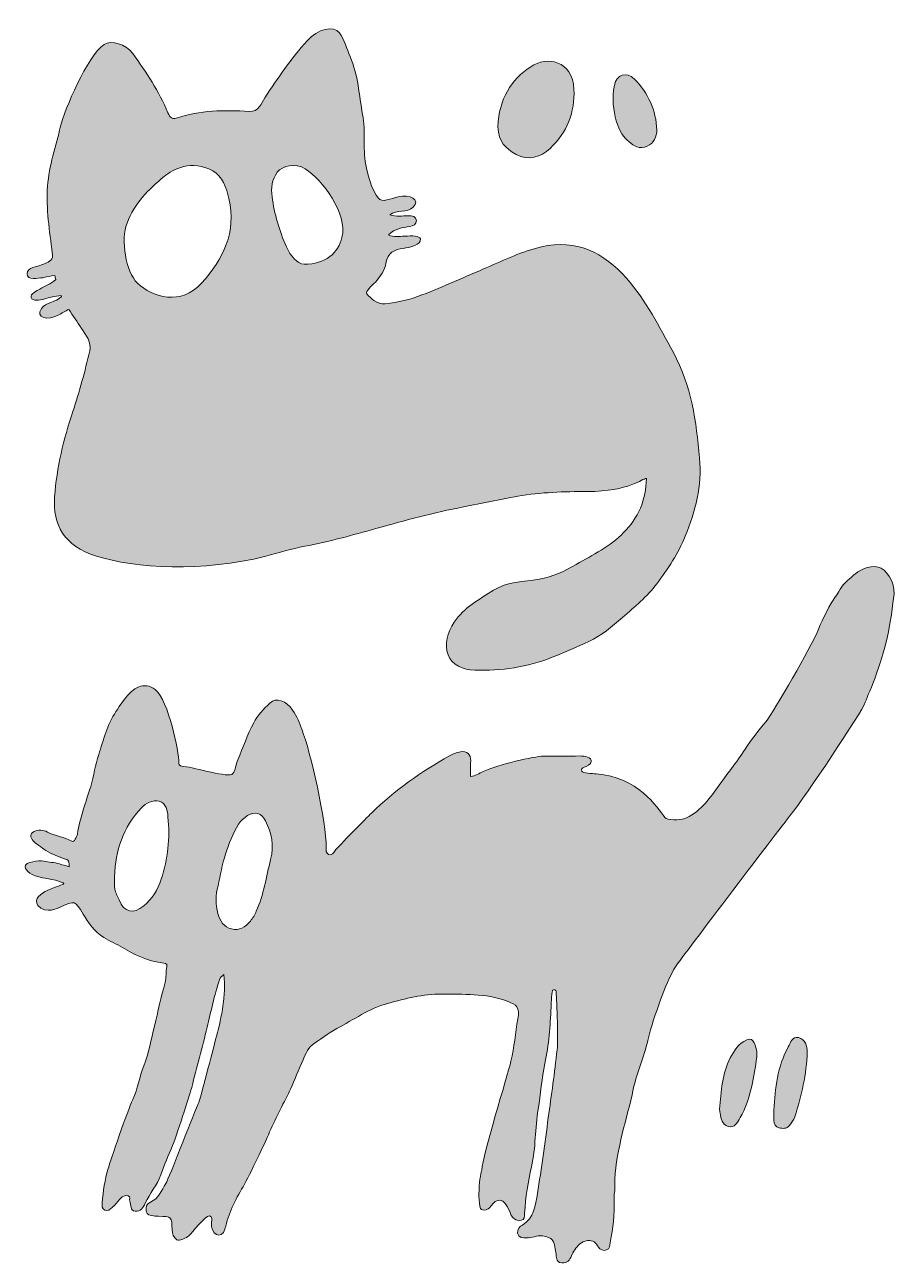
# Model space of a CAD drawing. Header units: millimetres. Extents: x 31 to 273, y -190 to -20.
# Drawn here: x 31 to 150.4, y -189.5 to -19.9 of the extents above; entities that cross this region are included whole.
import ezdxf

# ---------------------------------------------------------------- set-up
doc = ezdxf.new("R2010")
doc.units = ezdxf.units.MM
doc.header["$MEASUREMENT"] = 0
doc.layers.add('Capa 1', color=7, linetype='Continuous', lineweight=0)

msp = doc.modelspace()

# ---------------------------------------------------------------- hatches: boundary and pattern name
at = {"layer": 'Capa 1', "true_color": 0xe30613, "transparency": 33554687}
h = msp.add_hatch(color=12, dxfattribs=at)
h.dxf.hatch_style = 2
edge = h.paths.add_edge_path()
edge.add_spline(control_points=[(74.39, -48.99), (73.91, -51.06), (72.14, -52.71), (69.19, -52.67), (68.26, -52.59), (67.35, -51.55), (66.78, -50.27), (65.81, -48.08), (65.13, -45.79), (64.82, -43.41), (64.66, -42.23), (64.78, -41.04), (65.53, -40.07), (66.24, -39.15), (67.99, -38.73), (69.36, -39.61), (71.75, -41.13), (75.15, -45.68), (74.39, -48.99)], knot_values=[0, 0, 0, 0, 1, 1, 1, 2, 2, 2, 3, 3, 3, 4, 4, 4, 5, 5, 5, 6, 6, 6, 6], degree=3, periodic=0)
edge = h.paths.add_edge_path()
edge.add_spline(control_points=[(55.13, -55.28), (52.38, -58.33), (48.48, -57.28), (46.38, -55.26), (44.76, -53.7), (44.09, -49.3), (44.95, -47.03), (45.97, -44.34), (47.89, -42.39), (50.04, -40.65), (51.27, -39.64), (53.82, -38.27), (56.69, -39.87), (58, -40.6), (58.57, -42.19), (58.9, -43.68), (59.95, -48.29), (58.16, -51.92), (55.13, -55.28)], knot_values=[0, 0, 0, 0, 1, 1, 1, 2, 2, 2, 3, 3, 3, 4, 4, 4, 5, 5, 5, 6, 6, 6, 6], degree=3, periodic=0)
edge = h.paths.add_edge_path()
edge.add_spline(control_points=[(123.36, -79.21), (122.91, -74.2), (122.24, -69.32), (119.77, -64.78), (117.84, -61.23), (116.05, -57.63), (113.34, -54.59), (110.24, -51.11), (106.52, -49.15), (101.69, -50.28), (99.07, -50.89), (96.67, -52.08), (94.22, -53.12), (91.26, -54.38), (88.33, -55.71), (85.34, -56.88), (83.74, -57.51), (82.05, -57.89), (80.32, -58.07), (79.14, -58.19), (78.39, -57.41), (77.81, -56.72), (77.54, -56.41), (78.47, -55.64), (78.97, -55.12), (79.63, -54.4), (80.27, -53.45), (80.41, -52.52), (80.63, -51.05), (81.61, -50.64), (82.76, -50.49), (83.69, -50.37), (85.3, -50.02), (85.12, -49.2), (85.01, -48.74), (84.04, -48.74), (82.96, -48.84), (82.15, -48.82), (81.55, -49.03), (80.74, -48.63), (81.65, -47.78), (82.69, -47.63), (83.69, -47.5), (84.11, -47.45), (84.64, -47.2), (84.58, -46.67), (84.52, -46.12), (84.02, -45.99), (83.47, -46.02), (82.66, -46.06), (81.86, -46.16), (80.92, -45.91), (81.94, -45.17), (83.27, -45.65), (84.13, -44.86), (85.23, -43.83), (83.66, -42.99), (82.09, -43.43), (81.17, -43.69), (79.8, -44.26), (79.37, -43.63), (78.57, -42.46), (78.26, -41.73), (77.74, -39.52), (77.16, -37.09), (77.68, -34.53), (77.22, -32.13), (76.72, -29.49), (76.61, -26.73), (75.51, -24.21), (75.03, -23.13), (74.71, -21.94), (74.06, -20.98), (73.29, -19.86), (71.04, -20.43), (69.61, -22.05), (67.45, -24.49), (65.59, -27.15), (63.81, -29.88), (63.31, -30.64), (63.02, -31.81), (61.68, -31.73), (58.31, -31.52), (54.96, -31.56), (51.7, -32.64), (51.09, -32.84), (50.81, -32.53), (50.56, -31.92), (49.36, -28.97), (47.56, -26.37), (45.74, -23.78), (44.84, -22.5), (42.72, -21.92), (41.83, -22.54), (39.51, -24.15), (36.39, -31.54), (35.85, -33.77), (35.19, -36.5), (34.28, -39.15), (34.07, -41.97), (33.84, -45.05), (34.35, -48.1), (34.71, -51.15), (34.73, -51.35), (34.75, -51.56), (34.77, -51.76), (34.47, -52.26), (33.92, -52.53), (33.26, -52.76), (32.73, -52.95), (31.24, -53.13), (31.26, -53.97), (31.28, -54.93), (32.74, -54.54), (33.42, -54.51), (34.27, -54.36), (34.35, -54.3), (35.08, -54.22), (35.11, -54.4), (35.15, -54.59), (35.19, -54.77), (34.52, -55.37), (33.71, -55.63), (33.02, -56.07), (32.64, -56.32), (31.65, -56.72), (31.83, -57.23), (32.02, -57.74), (33.06, -57.62), (33.58, -57.46), (34.32, -57.24), (35.04, -56.98), (35.94, -56.97), (35.96, -57), (35.98, -57.04), (35.99, -57.07), (35.2, -57.97), (33.84, -57.81), (33.22, -58.75), (32.39, -60), (34.12, -60.45), (35.54, -59.65), (35.97, -59.41), (36.5, -59.06), (36.99, -58.85), (37.54, -59.72), (38.15, -60.57), (38.71, -61.45), (39.33, -62.4), (40.14, -63.36), (39.85, -64.55), (39.18, -67.34), (38.45, -70.12), (37.53, -72.85), (36.26, -76.64), (35.32, -80.52), (35.03, -84.53), (34.75, -88.4), (36.31, -91.24), (40.76, -92.66), (45.96, -94.32), (55.46, -94.85), (63.94, -92.68), (65.73, -92.22), (67.52, -91.65), (69.3, -91.31), (72.6, -90.68), (75.82, -89.78), (79.03, -88.88), (83, -87.77), (86.97, -86.67), (91.02, -85.92), (93.51, -85.46), (95.96, -84.87), (98.46, -84.44), (101.63, -83.91), (104.77, -83.81), (107.98, -83.81), (113.85, -83.8), (115.47, -81.98), (116.08, -82.03), (116.05, -84.95), (114.93, -87.44), (112.96, -89.44), (111.12, -91.3), (108.74, -92.5), (106.47, -93.79), (104.88, -94.7), (103.28, -95.52), (101.38, -95.83), (99.28, -96.17), (97, -96.13), (95.14, -97.33), (93.19, -98.58), (91.13, -99.68), (89.76, -101.72), (88.79, -103.16), (88.41, -104.71), (88.92, -106.16), (89.44, -107.62), (90.96, -108.22), (92.56, -108.27), (96.23, -108.41), (99.75, -107.88), (103.19, -106.51), (104.88, -105.83), (106.57, -105.1), (108.21, -104.35), (109.9, -103.59), (111.38, -102.3), (112.81, -101.07), (114.47, -99.64), (116.18, -98.19), (117.5, -96.46), (119.03, -94.45), (120.43, -92.26), (121.39, -89.94), (122.81, -86.55), (123.69, -83.01), (123.36, -79.21)], knot_values=[0, 0, 0, 0, 1, 1, 1, 2, 2, 2, 3, 3, 3, 4, 4, 4, 5, 5, 5, 6, 6, 6, 7, 7, 7, 8, 8, 8, 9, 9, 9, 10, 10, 10, 11, 11, 11, 12, 12, 12, 13, 13, 13, 14, 14, 14, 15, 15, 15, 16, 16, 16, 17, 17, 17, 18, 18, 18, 19, 19, 19, 20, 20, 20, 21, 21, 21, 22, 22, 22, 23, 23, 23, 24, 24, 24, 25, 25, 25, 26, 26, 26, 27, 27, 27, 28, 28, 28, 29, 29, 29, 30, 30, 30, 31, 31, 31, 32, 32, 32, 33, 33, 33, 34, 34, 34, 35, 35, 35, 36, 36, 36, 37, 37, 37, 38, 38, 38, 39, 39, 39, 40, 40, 40, 41, 41, 41, 42, 42, 42, 43, 43, 43, 44, 44, 44, 45, 45, 45, 46, 46, 46, 47, 47, 47, 48, 48, 48, 49, 49, 49, 50, 50, 50, 51, 51, 51, 52, 52, 52, 53, 53, 53, 54, 54, 54, 55, 55, 55, 56, 56, 56, 57, 57, 57, 58, 58, 58, 59, 59, 59, 60, 60, 60, 61, 61, 61, 62, 62, 62, 63, 63, 63, 64, 64, 64, 65, 65, 65, 66, 66, 66, 67, 67, 67, 68, 68, 68, 69, 69, 69, 70, 70, 70, 71, 71, 71, 72, 72, 72, 73, 73, 73, 73], degree=3, periodic=0)
h = msp.add_hatch(color=12, dxfattribs=at)
h.dxf.hatch_style = 2
edge = h.paths.add_edge_path()
edge.add_spline(control_points=[(95.72, -33.83), (95.9, -29.98), (97.55, -27.38), (100.23, -25.6), (102.45, -24.12), (105.98, -24.7), (106.16, -28.71), (106.3, -31.83), (105.21, -34.62), (102.89, -36.79), (101.57, -38.02), (99.91, -38.52), (98.26, -37.62), (96.67, -36.74), (95.91, -35.96), (95.72, -33.83)], knot_values=[0, 0, 0, 0, 1, 1, 1, 2, 2, 2, 3, 3, 3, 4, 4, 4, 5, 5, 5, 5], degree=3, periodic=0)
h = msp.add_hatch(color=12, dxfattribs=at)
h.dxf.hatch_style = 2
edge = h.paths.add_edge_path()
edge.add_spline(control_points=[(111.69, -28.14), (111.95, -26.69), (113.37, -26.23), (114.4, -27.26), (116.3, -29.18), (117.43, -31.56), (117.5, -34.3), (117.52, -35.16), (117.14, -36.08), (116.17, -36.51), (115.16, -36.95), (114.32, -36.51), (113.69, -35.86), (112.36, -34.97), (111.04, -31.73), (111.69, -28.14)], knot_values=[0, 0, 0, 0, 1, 1, 1, 2, 2, 2, 3, 3, 3, 4, 4, 4, 5, 5, 5, 5], degree=3, periodic=0)
h = msp.add_hatch(color=12, dxfattribs=at)
h.dxf.hatch_style = 2
edge = h.paths.add_edge_path()
edge.add_spline(control_points=[(43.26, -136.58), (43.26, -137.15), (43.18, -137.74), (43.28, -138.29), (43.37, -138.8), (43.67, -139.27), (43.86, -139.76), (44.55, -141.47), (45.84, -141.8), (47.24, -140.57), (48.37, -139.58), (49.19, -138.37), (49.65, -136.92), (50.54, -134.14), (50.86, -131.3), (50.56, -128.4), (50.47, -127.53), (50.35, -126.49), (49.36, -126.25), (48.47, -126.03), (47.56, -126.47), (46.92, -127.15), (44.44, -129.8), (43.3, -132.98), (43.26, -136.58)], knot_values=[0, 0, 0, 0, 1, 1, 1, 2, 2, 2, 3, 3, 3, 4, 4, 4, 5, 5, 5, 6, 6, 6, 7, 7, 7, 8, 8, 8, 8], degree=3, periodic=0)
edge = h.paths.add_edge_path()
edge.add_spline(control_points=[(57.41, -141.63), (57.62, -142.69), (58.27, -143.46), (59.27, -143.74), (60.33, -144.05), (61.14, -143.45), (61.84, -142.66), (62.2, -142.25), (62.44, -141.79), (62.66, -141.31), (63.68, -139.05), (64, -136.6), (64.62, -134.23), (65.13, -132.27), (64.76, -130.61), (63.92, -128.91), (63.4, -127.88), (62.44, -127.58), (61.46, -128.21), (60.98, -128.51), (60.54, -128.89), (60.24, -129.39), (58.68, -131.99), (57.94, -134.86), (57.45, -137.82), (57.03, -139.09), (57.07, -140.36), (57.41, -141.63)], knot_values=[0, 0, 0, 0, 1, 1, 1, 2, 2, 2, 3, 3, 3, 4, 4, 4, 5, 5, 5, 6, 6, 6, 7, 7, 7, 8, 8, 8, 9, 9, 9, 9], degree=3, periodic=0)
edge = h.paths.add_edge_path()
edge.add_spline(control_points=[(45.74, -167.1), (46.43, -165.64), (46.65, -164.01), (47.26, -162.5), (47.96, -160.77), (48.25, -158.88), (48.7, -157.05), (49.19, -155.06), (49.63, -153.04), (50.17, -151.06), (50.36, -150.34), (50.23, -149.62), (50.41, -148.91), (50.55, -148.38), (50.05, -148.43), (49.74, -148.39), (47.77, -148.11), (46.02, -147.3), (44.33, -146.26), (43.51, -145.75), (42.59, -145.47), (41.76, -144.92), (40.47, -144.07), (39.67, -142.89), (38.93, -141.69), (37.83, -139.88), (37.8, -139.78), (35.8, -140.75), (35.63, -140.83), (33.86, -141.79), (32.72, -140.54), (31.68, -138.63), (36.28, -137.84), (36.28, -137.53), (36.29, -137.27), (34.19, -136.84), (33.4, -136.74), (31.88, -136.44), (31.04, -135.77), (31, -135.23), (30.95, -134.52), (32.96, -134.32), (33.54, -134.44), (34.25, -134.59), (34.95, -134.62), (35.69, -134.83), (36.13, -135.04), (36.55, -134.98), (37.04, -135.21), (36.96, -134.1), (36.98, -134.37), (35.89, -133.96), (33.57, -133.04), (33.7, -132.85), (32.89, -132.3), (32.4, -131.97), (31.98, -131.69), (31.79, -131.1), (31.69, -130.76), (31.94, -130.53), (32.23, -130.4), (32.85, -130.1), (33.5, -130.16), (34.05, -130.46), (35.07, -131), (36.35, -131.09), (37.39, -131.73), (37.71, -131.93), (38.08, -131.14), (38.15, -130.73), (38.52, -128.48), (39.32, -126.35), (39.98, -124.2), (40.43, -122.75), (40.59, -121.24), (41.07, -119.85), (41.75, -117.86), (42.2, -115.73), (43.44, -113.96), (43.85, -113.38), (45.12, -111.07), (46.55, -110.57), (47.23, -110.29), (48.13, -110.35), (48.82, -110.93), (50.67, -112.51), (52.04, -119.37), (52.05, -121.04), (52.05, -121.37), (52.39, -121.45), (52.73, -121.48), (54.32, -121.63), (58.91, -123.11), (59.45, -122.46), (59.81, -122.01), (59.87, -121.19), (60.13, -120.56), (60.83, -118.86), (61.44, -117.11), (62.3, -115.49), (62.83, -114.48), (63.67, -113.59), (64.51, -112.8), (65.42, -111.94), (66.76, -112.45), (67.62, -113.74), (68.2, -114.61), (68.63, -115.51), (68.92, -116.52), (70.03, -119.19), (72.32, -129.34), (72.22, -132.51), (72.2, -132.89), (72.2, -133.38), (72.55, -133.53), (72.93, -133.71), (73.25, -133.33), (73.46, -133.01), (73.82, -132.44), (77.81, -128.49), (78.42, -127.88), (81.59, -124.72), (85.25, -122.21), (89.13, -120.02), (89.59, -119.76), (90.11, -119.59), (90.63, -119.47), (91.49, -119.27), (92.05, -119.82), (92.02, -120.72), (91.99, -121.4), (92.01, -122.07), (92.01, -122.83), (92.66, -122.81), (93.18, -122.39), (93.74, -122.15), (95.9, -121.22), (100.62, -120.08), (102.03, -120.06), (103.69, -120.03), (105.34, -120.09), (107, -120.04), (107.6, -120.02), (108.61, -120.22), (108.52, -120.79), (108.47, -121.15), (107.92, -121.48), (107.54, -121.58), (107.29, -121.64), (107.14, -121.88), (107.22, -122.11), (107.32, -122.41), (108.69, -122.44), (109.19, -122.48), (114.9, -122.91), (117.54, -127.06), (118.62, -128.47), (118.9, -128.84), (120.74, -128.83), (121.19, -128.66), (123.33, -127.86), (124.62, -126.01), (125.81, -124.35), (127.06, -122.61), (128.42, -120.92), (129.59, -119.1), (130.43, -117.79), (131.45, -116.53), (132.46, -115.3), (133.49, -114.06), (138.8, -104.68), (139.37, -103.33), (140.12, -101.54), (140.56, -100.41), (141.96, -98.17), (142.45, -97.6), (142.69, -96.9), (143.3, -96.33), (144.08, -95.61), (144.77, -94.84), (145.72, -94.45), (147.37, -93.77), (148.4, -93.99), (149.38, -95.5), (150.42, -97.1), (149.87, -98.35), (149.62, -100.69), (148.69, -107.2), (146.49, -111.33), (146.05, -112.68), (145.64, -113.96), (137.6, -125.91), (136.06, -127.83), (134.88, -129.3), (120.87, -147.69), (120.15, -148.8), (119.2, -150.27), (118.6, -151.88), (118.02, -153.46), (117.37, -155.26), (116.72, -157.09), (116.28, -159), (115.76, -161.27), (114.77, -163.43), (114.28, -165.71), (113.41, -169.81), (111.97, -173.79), (111.77, -178.02), (111.74, -178.58), (111.8, -179.54), (111.68, -180.06), (111.7, -183.52), (111.52, -184.34), (111.12, -186.75), (111.07, -187.11), (111.12, -187.55), (110.63, -187.72), (110.19, -187.86), (109.71, -187.7), (109.51, -187.35), (109.15, -186.75), (108.83, -186.32), (108, -186.44), (107.14, -186.56), (106.7, -187.11), (106.26, -187.72), (106.08, -187.96), (105.92, -188.23), (105.81, -188.51), (105.57, -189.12), (105.25, -189.54), (104.48, -189.48), (103.61, -189.43), (103.77, -188.49), (103.72, -188.28), (103.39, -186.14), (103.26, -186.07), (101.84, -185.8), (101.05, -185.69), (100.44, -186.11), (99.64, -186.08), (99.27, -186.07), (98.51, -186.08), (98.44, -185.42), (98.38, -184.92), (98.75, -184.4), (99.11, -184.31), (100.65, -183.4), (100.92, -181.57), (101.16, -180), (101.7, -176.55), (102.18, -173.08), (102.64, -169.61), (103.06, -166.51), (103.51, -163.41), (103.85, -160.31), (104.05, -158.5), (103.74, -152.81), (103.72, -152.27), (103.71, -152.1), (103.42, -152.02), (103.24, -152.12), (103.14, -152.17), (103.05, -153.81), (103.02, -154.46), (102.9, -157.05), (102.74, -159.61), (102.17, -162.17), (101.72, -164.22), (101.64, -166.36), (101.26, -168.44), (100.8, -171.04), (100.95, -173.7), (100.35, -176.31), (99.88, -178.39), (99.53, -180.49), (99.4, -182.67), (99.37, -183.16), (99.42, -183.61), (98.97, -183.63), (98.06, -183.83), (97.79, -183.21), (97.55, -182.99), (97.55, -182.99), (96.81, -180.38), (95.61, -180.98), (95.35, -180.96), (94.8, -181.7), (94.6, -181.95), (94.43, -182.16), (93.9, -182.36), (93.5, -182.18), (93.12, -182.01), (93.11, -179.74), (93.19, -179.4), (93.15, -178.12), (93.53, -176.85), (93.53, -176.78), (93.67, -174.7), (97, -164.05), (97.53, -161.84), (97.99, -159.93), (98.15, -157.99), (98.47, -156.07), (98.74, -154.44), (98.39, -154.14), (96.94, -153.6), (94.02, -152.53), (90.98, -152.71), (88.01, -152.66), (85.55, -152.62), (83.08, -153.3), (80.65, -153.94), (78.06, -154.62), (75.99, -156.2), (73.7, -157.38), (72.45, -158.03), (71.34, -158.96), (70.16, -159.74), (69.45, -160.2), (67.8, -164.92), (67.06, -166.26), (66.08, -168.27), (64.98, -170.24), (64.15, -172.31), (63.74, -173.34), (61.3, -178.34), (60.85, -179.05), (59.73, -180.86), (58.86, -182.77), (58.37, -184.84), (58.37, -184.84), (58.36, -184.85), (58.36, -184.85), (57.94, -186.39), (56.31, -185.58), (56.51, -183.92), (56.55, -183.59), (56.71, -183.19), (56.24, -183.06), (55.76, -182.93), (53.78, -185.45), (53.43, -185.78), (53.19, -186.01), (52.02, -186.55), (51.76, -186.35), (51.33, -186.02), (51.14, -185.56), (51.13, -184.97), (51.08, -183.13), (51.05, -183.14), (49.27, -183.11), (49.05, -183.11), (48.82, -183.08), (48.59, -183.04), (48.16, -182.96), (47.65, -183.01), (47.57, -182.36), (47.51, -181.82), (47.61, -181.41), (48.15, -181.17), (49.29, -180.67), (49.68, -179.56), (50.26, -178.61), (50.81, -177.7), (53.54, -170.34), (54.7, -167.69), (55.02, -166.97), (56.6, -160.75), (57.21, -158.42), (57.93, -155.68), (58.51, -152.88), (58.22, -150), (57.96, -150.2), (57.74, -150.35), (57.61, -150.73), (56.89, -152.85), (56.45, -155.05), (55.93, -157.21), (55.26, -159.96), (54.52, -162.7), (53.81, -165.45), (53.68, -165.92), (52.03, -171.27), (51.18, -173.42), (50.65, -174.77), (50.05, -176.09), (49.57, -177.44), (49.06, -178.87), (48.06, -179.96), (47.45, -181.3), (47.16, -181.93), (46.82, -182.48), (46.09, -182.42), (45.28, -182.35), (45.58, -181.51), (45.33, -181.05), (45.2, -180.81), (45.56, -180.4), (45.1, -180.29), (44.7, -180.19), (44.31, -180.37), (44.07, -180.65), (43.69, -181.09), (43.35, -181.53), (42.9, -181.9), (42.6, -182.16), (42.34, -182.45), (41.91, -182.25), (41.47, -182.06), (41.53, -181.67), (41.56, -181.27), (41.68, -179.68), (41.91, -178.11), (42.36, -176.57), (42.67, -175.52), (45.02, -168.64), (45.74, -167.1)], knot_values=[0, 0, 0, 0, 1, 1, 1, 2, 2, 2, 3, 3, 3, 4, 4, 4, 5, 5, 5, 6, 6, 6, 7, 7, 7, 8, 8, 8, 9, 9, 9, 10, 10, 10, 11, 11, 11, 12, 12, 12, 13, 13, 13, 14, 14, 14, 15, 15, 15, 16, 16, 16, 17, 17, 17, 18, 18, 18, 19, 19, 19, 20, 20, 20, 21, 21, 21, 22, 22, 22, 23, 23, 23, 24, 24, 24, 25, 25, 25, 26, 26, 26, 27, 27, 27, 28, 28, 28, 29, 29, 29, 30, 30, 30, 31, 31, 31, 32, 32, 32, 33, 33, 33, 34, 34, 34, 35, 35, 35, 36, 36, 36, 37, 37, 37, 38, 38, 38, 39, 39, 39, 40, 40, 40, 41, 41, 41, 42, 42, 42, 43, 43, 43, 44, 44, 44, 45, 45, 45, 46, 46, 46, 47, 47, 47, 48, 48, 48, 49, 49, 49, 50, 50, 50, 51, 51, 51, 52, 52, 52, 53, 53, 53, 54, 54, 54, 55, 55, 55, 56, 56, 56, 57, 57, 57, 58, 58, 58, 59, 59, 59, 60, 60, 60, 61, 61, 61, 62, 62, 62, 63, 63, 63, 64, 64, 64, 65, 65, 65, 66, 66, 66, 67, 67, 67, 68, 68, 68, 69, 69, 69, 70, 70, 70, 71, 71, 71, 72, 72, 72, 73, 73, 73, 74, 74, 74, 75, 75, 75, 76, 76, 76, 77, 77, 77, 78, 78, 78, 79, 79, 79, 80, 80, 80, 81, 81, 81, 82, 82, 82, 83, 83, 83, 84, 84, 84, 85, 85, 85, 86, 86, 86, 87, 87, 87, 88, 88, 88, 89, 89, 89, 90, 90, 90, 91, 91, 91, 92, 92, 92, 93, 93, 93, 94, 94, 94, 95, 95, 95, 96, 96, 96, 97, 97, 97, 98, 98, 98, 99, 99, 99, 100, 100, 100, 101, 101, 101, 102, 102, 102, 103, 103, 103, 104, 104, 104, 105, 105, 105, 106, 106, 106, 107, 107, 107, 108, 108, 108, 109, 109, 109, 110, 110, 110, 111, 111, 111, 112, 112, 112, 113, 113, 113, 114, 114, 114, 115, 115, 115, 116, 116, 116, 117, 117, 117, 118, 118, 118, 119, 119, 119, 120, 120, 120, 121, 121, 121, 122, 122, 122, 123, 123, 123, 124, 124, 124, 125, 125, 125, 126, 126, 126, 127, 127, 127, 128, 128, 128, 129, 129, 129, 130, 130, 130, 131, 131, 131, 132, 132, 132, 133, 133, 133, 134, 134, 134, 135, 135, 135, 136, 136, 136, 137, 137, 137, 138, 138, 138, 139, 139, 139, 139], degree=3, periodic=0)
h = msp.add_hatch(color=12, dxfattribs=at)
h.dxf.hatch_style = 2
edge = h.paths.add_edge_path()
edge.add_spline(control_points=[(126.07, -168.42), (126.36, -165.95), (126.42, -163.53), (127.57, -161.38), (128.09, -160.4), (128.69, -159.46), (129.81, -158.94), (130.44, -158.65), (130.62, -158.91), (130.84, -159.35), (131.23, -160.14), (131.27, -161.06), (131.13, -161.81), (130.66, -164.46), (130.33, -167.18), (128.94, -169.58), (128.54, -170.25), (128.18, -171.06), (127.26, -170.79), (126.47, -170.56), (126.25, -169.76), (126.17, -168.98), (126.15, -168.75), (126.09, -168.53), (126.07, -168.42)], knot_values=[0, 0, 0, 0, 1, 1, 1, 2, 2, 2, 3, 3, 3, 4, 4, 4, 5, 5, 5, 6, 6, 6, 7, 7, 7, 8, 8, 8, 8], degree=3, periodic=0)
h = msp.add_hatch(color=12, dxfattribs=at)
h.dxf.hatch_style = 2
edge = h.paths.add_edge_path()
edge.add_spline(control_points=[(133.54, -168.57), (133.68, -165.56), (134.03, -162.59), (135.51, -159.88), (135.83, -159.29), (136.05, -158.44), (136.89, -158.63), (137.83, -158.84), (138.13, -159.76), (138.1, -160.61), (137.98, -163.64), (137.35, -166.59), (136.39, -169.47), (136.24, -169.92), (135.96, -170.27), (135.69, -170.65), (135.32, -171.18), (134.7, -171.07), (134.24, -170.99), (133.82, -170.91), (133.52, -170.47), (133.53, -169.94), (133.55, -169.49), (133.54, -169.03), (133.54, -168.57)], knot_values=[0, 0, 0, 0, 1, 1, 1, 2, 2, 2, 3, 3, 3, 4, 4, 4, 5, 5, 5, 6, 6, 6, 7, 7, 7, 8, 8, 8, 8], degree=3, periodic=0)

# ---------------------------------------------------------------- linework, layer by layer
at = {"layer": 'Capa 1'}
for points, knots in [([(123.36, -79.21), (122.91, -74.2), (122.24, -69.32), (119.77, -64.78), (117.84, -61.23), (116.05, -57.63), (113.34, -54.59), (110.24, -51.11), (106.52, -49.15), (101.69, -50.28), (99.07, -50.89), (96.67, -52.08), (94.22, -53.12), (91.26, -54.38), (88.33, -55.71), (85.34, -56.88), (83.74, -57.51), (82.05, -57.89), (80.32, -58.07), (79.14, -58.19), (78.39, -57.41), (77.81, -56.72), (77.54, -56.41), (78.47, -55.64), (78.97, -55.12), (79.63, -54.4), (80.27, -53.45), (80.41, -52.52), (80.63, -51.05), (81.61, -50.64), (82.76, -50.49), (83.69, -50.37), (85.3, -50.02), (85.12, -49.2), (85.01, -48.74), (84.04, -48.74), (82.96, -48.84), (82.15, -48.82), (81.55, -49.03), (80.74, -48.63), (81.65, -47.78), (82.69, -47.63), (83.69, -47.5), (84.11, -47.45), (84.64, -47.2), (84.58, -46.67), (84.52, -46.12), (84.02, -45.99), (83.47, -46.02), (82.66, -46.06), (81.86, -46.16), (80.92, -45.91), (81.94, -45.17), (83.27, -45.65), (84.13, -44.86), (85.23, -43.83), (83.66, -42.99), (82.09, -43.43), (81.17, -43.69), (79.8, -44.26), (79.37, -43.63), (78.57, -42.46), (78.26, -41.73), (77.74, -39.52), (77.16, -37.09), (77.68, -34.53), (77.22, -32.13), (76.72, -29.49), (76.61, -26.73), (75.51, -24.21), (75.03, -23.13), (74.71, -21.94), (74.06, -20.98), (73.29, -19.86), (71.04, -20.43), (69.61, -22.05), (67.45, -24.49), (65.59, -27.15), (63.81, -29.88), (63.31, -30.64), (63.02, -31.81), (61.68, -31.73), (58.31, -31.52), (54.96, -31.56), (51.7, -32.64), (51.09, -32.84), (50.81, -32.53), (50.56, -31.92), (49.36, -28.97), (47.56, -26.37), (45.74, -23.78), (44.84, -22.5), (42.72, -21.92), (41.83, -22.54), (39.51, -24.15), (36.39, -31.54), (35.85, -33.77), (35.19, -36.5), (34.28, -39.15), (34.07, -41.97), (33.84, -45.05), (34.35, -48.1), (34.71, -51.15), (34.73, -51.35), (34.75, -51.56), (34.77, -51.76), (34.47, -52.26), (33.92, -52.53), (33.26, -52.76), (32.73, -52.95), (31.24, -53.13), (31.26, -53.97), (31.28, -54.93), (32.74, -54.54), (33.42, -54.51), (34.27, -54.36), (34.35, -54.3), (35.08, -54.22), (35.11, -54.4), (35.15, -54.59), (35.19, -54.77), (34.52, -55.37), (33.71, -55.63), (33.02, -56.07), (32.64, -56.32), (31.65, -56.72), (31.83, -57.23), (32.02, -57.74), (33.06, -57.62), (33.58, -57.46), (34.32, -57.24), (35.04, -56.98), (35.94, -56.97), (35.96, -57), (35.98, -57.04), (35.99, -57.07), (35.2, -57.97), (33.84, -57.81), (33.22, -58.75), (32.39, -60), (34.12, -60.45), (35.54, -59.65), (35.97, -59.41), (36.5, -59.06), (36.99, -58.85), (37.54, -59.72), (38.15, -60.57), (38.71, -61.45), (39.33, -62.4), (40.14, -63.36), (39.85, -64.55), (39.18, -67.34), (38.45, -70.12), (37.53, -72.85), (36.26, -76.64), (35.32, -80.52), (35.03, -84.53), (34.75, -88.4), (36.31, -91.24), (40.76, -92.66), (45.96, -94.32), (55.46, -94.85), (63.94, -92.68), (65.73, -92.22), (67.52, -91.65), (69.3, -91.31), (72.6, -90.68), (75.82, -89.78), (79.03, -88.88), (83, -87.77), (86.97, -86.67), (91.02, -85.92), (93.51, -85.46), (95.96, -84.87), (98.46, -84.44), (101.63, -83.91), (104.77, -83.81), (107.98, -83.81), (113.85, -83.8), (115.47, -81.98), (116.08, -82.03), (116.05, -84.95), (114.93, -87.44), (112.96, -89.44), (111.12, -91.3), (108.74, -92.5), (106.47, -93.79), (104.88, -94.7), (103.28, -95.52), (101.38, -95.83), (99.28, -96.17), (97, -96.13), (95.14, -97.33), (93.19, -98.58), (91.13, -99.68), (89.76, -101.72), (88.79, -103.16), (88.41, -104.71), (88.92, -106.16), (89.44, -107.62), (90.96, -108.22), (92.56, -108.27), (96.23, -108.41), (99.75, -107.88), (103.19, -106.51), (104.88, -105.83), (106.57, -105.1), (108.21, -104.35), (109.9, -103.59), (111.38, -102.3), (112.81, -101.07), (114.47, -99.64), (116.18, -98.19), (117.5, -96.46), (119.03, -94.45), (120.43, -92.26), (121.39, -89.94), (122.81, -86.55), (123.69, -83.01), (123.36, -79.21)], [0, 0, 0, 0, 1, 1, 1, 2, 2, 2, 3, 3, 3, 4, 4, 4, 5, 5, 5, 6, 6, 6, 7, 7, 7, 8, 8, 8, 9, 9, 9, 10, 10, 10, 11, 11, 11, 12, 12, 12, 13, 13, 13, 14, 14, 14, 15, 15, 15, 16, 16, 16, 17, 17, 17, 18, 18, 18, 19, 19, 19, 20, 20, 20, 21, 21, 21, 22, 22, 22, 23, 23, 23, 24, 24, 24, 25, 25, 25, 26, 26, 26, 27, 27, 27, 28, 28, 28, 29, 29, 29, 30, 30, 30, 31, 31, 31, 32, 32, 32, 33, 33, 33, 34, 34, 34, 35, 35, 35, 36, 36, 36, 37, 37, 37, 38, 38, 38, 39, 39, 39, 40, 40, 40, 41, 41, 41, 42, 42, 42, 43, 43, 43, 44, 44, 44, 45, 45, 45, 46, 46, 46, 47, 47, 47, 48, 48, 48, 49, 49, 49, 50, 50, 50, 51, 51, 51, 52, 52, 52, 53, 53, 53, 54, 54, 54, 55, 55, 55, 56, 56, 56, 57, 57, 57, 58, 58, 58, 59, 59, 59, 60, 60, 60, 61, 61, 61, 62, 62, 62, 63, 63, 63, 64, 64, 64, 65, 65, 65, 66, 66, 66, 67, 67, 67, 68, 68, 68, 69, 69, 69, 70, 70, 70, 71, 71, 71, 72, 72, 72, 73, 73, 73, 73]), ([(95.72, -33.83), (95.9, -29.98), (97.55, -27.38), (100.23, -25.6), (102.45, -24.12), (105.98, -24.7), (106.16, -28.71), (106.3, -31.83), (105.21, -34.62), (102.89, -36.79), (101.57, -38.02), (99.91, -38.52), (98.26, -37.62), (96.67, -36.74), (95.91, -35.96), (95.72, -33.83)], [0, 0, 0, 0, 1, 1, 1, 2, 2, 2, 3, 3, 3, 4, 4, 4, 5, 5, 5, 5]), ([(111.69, -28.14), (111.95, -26.69), (113.37, -26.23), (114.4, -27.26), (116.3, -29.18), (117.43, -31.56), (117.5, -34.3), (117.52, -35.16), (117.14, -36.08), (116.17, -36.51), (115.16, -36.95), (114.32, -36.51), (113.69, -35.86), (112.36, -34.97), (111.04, -31.73), (111.69, -28.14)], [0, 0, 0, 0, 1, 1, 1, 2, 2, 2, 3, 3, 3, 4, 4, 4, 5, 5, 5, 5]), ([(55.13, -55.28), (52.38, -58.33), (48.48, -57.28), (46.38, -55.26), (44.76, -53.7), (44.09, -49.3), (44.95, -47.03), (45.97, -44.34), (47.89, -42.39), (50.04, -40.65), (51.27, -39.64), (53.82, -38.27), (56.69, -39.87), (58, -40.6), (58.57, -42.19), (58.9, -43.68), (59.95, -48.29), (58.16, -51.92), (55.13, -55.28)], [0, 0, 0, 0, 1, 1, 1, 2, 2, 2, 3, 3, 3, 4, 4, 4, 5, 5, 5, 6, 6, 6, 6]), ([(74.39, -48.99), (73.91, -51.06), (72.14, -52.71), (69.19, -52.67), (68.26, -52.59), (67.35, -51.55), (66.78, -50.27), (65.81, -48.08), (65.13, -45.79), (64.82, -43.41), (64.66, -42.23), (64.78, -41.04), (65.53, -40.07), (66.24, -39.15), (67.99, -38.73), (69.36, -39.61), (71.75, -41.13), (75.15, -45.68), (74.39, -48.99)], [0, 0, 0, 0, 1, 1, 1, 2, 2, 2, 3, 3, 3, 4, 4, 4, 5, 5, 5, 6, 6, 6, 6]), ([(45.74, -167.1), (46.43, -165.64), (46.65, -164.01), (47.26, -162.5), (47.96, -160.77), (48.25, -158.88), (48.7, -157.05), (49.19, -155.06), (49.63, -153.04), (50.17, -151.06), (50.36, -150.34), (50.23, -149.62), (50.41, -148.91), (50.55, -148.38), (50.05, -148.43), (49.74, -148.39), (47.77, -148.11), (46.02, -147.3), (44.33, -146.26), (43.51, -145.75), (42.59, -145.47), (41.76, -144.92), (40.47, -144.07), (39.67, -142.89), (38.93, -141.69), (37.83, -139.88), (37.8, -139.78), (35.8, -140.75), (35.63, -140.83), (33.86, -141.79), (32.72, -140.54), (31.68, -138.63), (36.28, -137.84), (36.28, -137.53), (36.29, -137.27), (34.19, -136.84), (33.4, -136.74), (31.88, -136.44), (31.04, -135.77), (31, -135.23), (30.95, -134.52), (32.96, -134.32), (33.54, -134.44), (34.25, -134.59), (34.95, -134.62), (35.69, -134.83), (36.13, -135.04), (36.55, -134.98), (37.04, -135.21), (36.96, -134.1), (36.98, -134.37), (35.89, -133.96), (33.57, -133.04), (33.7, -132.85), (32.89, -132.3), (32.4, -131.97), (31.98, -131.69), (31.79, -131.1), (31.69, -130.76), (31.94, -130.53), (32.23, -130.4), (32.85, -130.1), (33.5, -130.16), (34.05, -130.46), (35.07, -131), (36.35, -131.09), (37.39, -131.73), (37.71, -131.93), (38.08, -131.14), (38.15, -130.73), (38.52, -128.48), (39.32, -126.35), (39.98, -124.2), (40.43, -122.75), (40.59, -121.24), (41.07, -119.85), (41.75, -117.86), (42.2, -115.73), (43.44, -113.96), (43.85, -113.38), (45.12, -111.07), (46.55, -110.57), (47.23, -110.29), (48.13, -110.35), (48.82, -110.93), (50.67, -112.51), (52.04, -119.37), (52.05, -121.04), (52.05, -121.37), (52.39, -121.45), (52.73, -121.48), (54.32, -121.63), (58.91, -123.11), (59.45, -122.46), (59.81, -122.01), (59.87, -121.19), (60.13, -120.56), (60.83, -118.86), (61.44, -117.11), (62.3, -115.49), (62.83, -114.48), (63.67, -113.59), (64.51, -112.8), (65.42, -111.94), (66.76, -112.45), (67.62, -113.74), (68.2, -114.61), (68.63, -115.51), (68.92, -116.52), (70.03, -119.19), (72.32, -129.34), (72.22, -132.51), (72.2, -132.89), (72.2, -133.38), (72.55, -133.53), (72.93, -133.71), (73.25, -133.33), (73.46, -133.01), (73.82, -132.44), (77.81, -128.49), (78.42, -127.88), (81.59, -124.72), (85.25, -122.21), (89.13, -120.02), (89.59, -119.76), (90.11, -119.59), (90.63, -119.47), (91.49, -119.27), (92.05, -119.82), (92.02, -120.72), (91.99, -121.4), (92.01, -122.07), (92.01, -122.83), (92.66, -122.81), (93.18, -122.39), (93.74, -122.15), (95.9, -121.22), (100.62, -120.08), (102.03, -120.06), (103.69, -120.03), (105.34, -120.09), (107, -120.04), (107.6, -120.02), (108.61, -120.22), (108.52, -120.79), (108.47, -121.15), (107.92, -121.48), (107.54, -121.58), (107.29, -121.64), (107.14, -121.88), (107.22, -122.11), (107.32, -122.41), (108.69, -122.44), (109.19, -122.48), (114.9, -122.91), (117.54, -127.06), (118.62, -128.47), (118.9, -128.84), (120.74, -128.83), (121.19, -128.66), (123.33, -127.86), (124.62, -126.01), (125.81, -124.35), (127.06, -122.61), (128.42, -120.92), (129.59, -119.1), (130.43, -117.79), (131.45, -116.53), (132.46, -115.3), (133.49, -114.06), (138.8, -104.68), (139.37, -103.33), (140.12, -101.54), (140.56, -100.41), (141.96, -98.17), (142.45, -97.6), (142.69, -96.9), (143.3, -96.33), (144.08, -95.61), (144.77, -94.84), (145.72, -94.45), (147.37, -93.77), (148.4, -93.99), (149.38, -95.5), (150.42, -97.1), (149.87, -98.35), (149.62, -100.69), (148.69, -107.2), (146.49, -111.33), (146.05, -112.68), (145.64, -113.96), (137.6, -125.91), (136.06, -127.83), (134.88, -129.3), (120.87, -147.69), (120.15, -148.8), (119.2, -150.27), (118.6, -151.88), (118.02, -153.46), (117.37, -155.26), (116.72, -157.09), (116.28, -159), (115.76, -161.27), (114.77, -163.43), (114.28, -165.71), (113.41, -169.81), (111.97, -173.79), (111.77, -178.02), (111.74, -178.58), (111.8, -179.54), (111.68, -180.06), (111.7, -183.52), (111.52, -184.34), (111.12, -186.75), (111.07, -187.11), (111.12, -187.55), (110.63, -187.72), (110.19, -187.86), (109.71, -187.7), (109.51, -187.35), (109.15, -186.75), (108.83, -186.32), (108, -186.44), (107.14, -186.56), (106.7, -187.11), (106.26, -187.72), (106.08, -187.96), (105.92, -188.23), (105.81, -188.51), (105.57, -189.12), (105.25, -189.54), (104.48, -189.48), (103.61, -189.43), (103.77, -188.49), (103.72, -188.28), (103.39, -186.14), (103.26, -186.07), (101.84, -185.8), (101.05, -185.69), (100.44, -186.11), (99.64, -186.08), (99.27, -186.07), (98.51, -186.08), (98.44, -185.42), (98.38, -184.92), (98.75, -184.4), (99.11, -184.31), (100.65, -183.4), (100.92, -181.57), (101.16, -180), (101.7, -176.55), (102.18, -173.08), (102.64, -169.61), (103.06, -166.51), (103.51, -163.41), (103.85, -160.31), (104.05, -158.5), (103.74, -152.81), (103.72, -152.27), (103.71, -152.1), (103.42, -152.02), (103.24, -152.12), (103.14, -152.17), (103.05, -153.81), (103.02, -154.46), (102.9, -157.05), (102.74, -159.61), (102.17, -162.17), (101.72, -164.22), (101.64, -166.36), (101.26, -168.44), (100.8, -171.04), (100.95, -173.7), (100.35, -176.31), (99.88, -178.39), (99.53, -180.49), (99.4, -182.67), (99.37, -183.16), (99.42, -183.61), (98.97, -183.63), (98.06, -183.83), (97.79, -183.21), (97.55, -182.99), (97.55, -182.99), (96.81, -180.38), (95.61, -180.98), (95.35, -180.96), (94.8, -181.7), (94.6, -181.95), (94.43, -182.16), (93.9, -182.36), (93.5, -182.18), (93.12, -182.01), (93.11, -179.74), (93.19, -179.4), (93.15, -178.12), (93.53, -176.85), (93.53, -176.78), (93.67, -174.7), (97, -164.05), (97.53, -161.84), (97.99, -159.93), (98.15, -157.99), (98.47, -156.07), (98.74, -154.44), (98.39, -154.14), (96.94, -153.6), (94.02, -152.53), (90.98, -152.71), (88.01, -152.66), (85.55, -152.62), (83.08, -153.3), (80.65, -153.94), (78.06, -154.62), (75.99, -156.2), (73.7, -157.38), (72.45, -158.03), (71.34, -158.96), (70.16, -159.74), (69.45, -160.2), (67.8, -164.92), (67.06, -166.26), (66.08, -168.27), (64.98, -170.24), (64.15, -172.31), (63.74, -173.34), (61.3, -178.34), (60.85, -179.05), (59.73, -180.86), (58.86, -182.77), (58.37, -184.84), (58.37, -184.84), (58.36, -184.85), (58.36, -184.85), (57.94, -186.39), (56.31, -185.58), (56.51, -183.92), (56.55, -183.59), (56.71, -183.19), (56.24, -183.06), (55.76, -182.93), (53.78, -185.45), (53.43, -185.78), (53.19, -186.01), (52.02, -186.55), (51.76, -186.35), (51.33, -186.02), (51.14, -185.56), (51.13, -184.97), (51.08, -183.13), (51.05, -183.14), (49.27, -183.11), (49.05, -183.11), (48.82, -183.08), (48.59, -183.04), (48.16, -182.96), (47.65, -183.01), (47.57, -182.36), (47.51, -181.82), (47.61, -181.41), (48.15, -181.17), (49.29, -180.67), (49.68, -179.56), (50.26, -178.61), (50.81, -177.7), (53.54, -170.34), (54.7, -167.69), (55.02, -166.97), (56.6, -160.75), (57.21, -158.42), (57.93, -155.68), (58.51, -152.88), (58.22, -150), (57.96, -150.2), (57.74, -150.35), (57.61, -150.73), (56.89, -152.85), (56.45, -155.05), (55.93, -157.21), (55.26, -159.96), (54.52, -162.7), (53.81, -165.45), (53.68, -165.92), (52.03, -171.27), (51.18, -173.42), (50.65, -174.77), (50.05, -176.09), (49.57, -177.44), (49.06, -178.87), (48.06, -179.96), (47.45, -181.3), (47.16, -181.93), (46.82, -182.48), (46.09, -182.42), (45.28, -182.35), (45.58, -181.51), (45.33, -181.05), (45.2, -180.81), (45.56, -180.4), (45.1, -180.29), (44.7, -180.19), (44.31, -180.37), (44.07, -180.65), (43.69, -181.09), (43.35, -181.53), (42.9, -181.9), (42.6, -182.16), (42.34, -182.45), (41.91, -182.25), (41.47, -182.06), (41.53, -181.67), (41.56, -181.27), (41.68, -179.68), (41.91, -178.11), (42.36, -176.57), (42.67, -175.52), (45.02, -168.64), (45.74, -167.1)], [0, 0, 0, 0, 1, 1, 1, 2, 2, 2, 3, 3, 3, 4, 4, 4, 5, 5, 5, 6, 6, 6, 7, 7, 7, 8, 8, 8, 9, 9, 9, 10, 10, 10, 11, 11, 11, 12, 12, 12, 13, 13, 13, 14, 14, 14, 15, 15, 15, 16, 16, 16, 17, 17, 17, 18, 18, 18, 19, 19, 19, 20, 20, 20, 21, 21, 21, 22, 22, 22, 23, 23, 23, 24, 24, 24, 25, 25, 25, 26, 26, 26, 27, 27, 27, 28, 28, 28, 29, 29, 29, 30, 30, 30, 31, 31, 31, 32, 32, 32, 33, 33, 33, 34, 34, 34, 35, 35, 35, 36, 36, 36, 37, 37, 37, 38, 38, 38, 39, 39, 39, 40, 40, 40, 41, 41, 41, 42, 42, 42, 43, 43, 43, 44, 44, 44, 45, 45, 45, 46, 46, 46, 47, 47, 47, 48, 48, 48, 49, 49, 49, 50, 50, 50, 51, 51, 51, 52, 52, 52, 53, 53, 53, 54, 54, 54, 55, 55, 55, 56, 56, 56, 57, 57, 57, 58, 58, 58, 59, 59, 59, 60, 60, 60, 61, 61, 61, 62, 62, 62, 63, 63, 63, 64, 64, 64, 65, 65, 65, 66, 66, 66, 67, 67, 67, 68, 68, 68, 69, 69, 69, 70, 70, 70, 71, 71, 71, 72, 72, 72, 73, 73, 73, 74, 74, 74, 75, 75, 75, 76, 76, 76, 77, 77, 77, 78, 78, 78, 79, 79, 79, 80, 80, 80, 81, 81, 81, 82, 82, 82, 83, 83, 83, 84, 84, 84, 85, 85, 85, 86, 86, 86, 87, 87, 87, 88, 88, 88, 89, 89, 89, 90, 90, 90, 91, 91, 91, 92, 92, 92, 93, 93, 93, 94, 94, 94, 95, 95, 95, 96, 96, 96, 97, 97, 97, 98, 98, 98, 99, 99, 99, 100, 100, 100, 101, 101, 101, 102, 102, 102, 103, 103, 103, 104, 104, 104, 105, 105, 105, 106, 106, 106, 107, 107, 107, 108, 108, 108, 109, 109, 109, 110, 110, 110, 111, 111, 111, 112, 112, 112, 113, 113, 113, 114, 114, 114, 115, 115, 115, 116, 116, 116, 117, 117, 117, 118, 118, 118, 119, 119, 119, 120, 120, 120, 121, 121, 121, 122, 122, 122, 123, 123, 123, 124, 124, 124, 125, 125, 125, 126, 126, 126, 127, 127, 127, 128, 128, 128, 129, 129, 129, 130, 130, 130, 131, 131, 131, 132, 132, 132, 133, 133, 133, 134, 134, 134, 135, 135, 135, 136, 136, 136, 137, 137, 137, 138, 138, 138, 139, 139, 139, 139]), ([(43.26, -136.58), (43.26, -137.15), (43.18, -137.74), (43.28, -138.29), (43.37, -138.8), (43.67, -139.27), (43.86, -139.76), (44.55, -141.47), (45.84, -141.8), (47.24, -140.57), (48.37, -139.58), (49.19, -138.37), (49.65, -136.92), (50.54, -134.14), (50.86, -131.3), (50.56, -128.4), (50.47, -127.53), (50.35, -126.49), (49.36, -126.25), (48.47, -126.03), (47.56, -126.47), (46.92, -127.15), (44.44, -129.8), (43.3, -132.98), (43.26, -136.58)], [0, 0, 0, 0, 1, 1, 1, 2, 2, 2, 3, 3, 3, 4, 4, 4, 5, 5, 5, 6, 6, 6, 7, 7, 7, 8, 8, 8, 8]), ([(57.41, -141.63), (57.62, -142.69), (58.27, -143.46), (59.27, -143.74), (60.33, -144.05), (61.14, -143.45), (61.84, -142.66), (62.2, -142.25), (62.44, -141.79), (62.66, -141.31), (63.68, -139.05), (64, -136.6), (64.62, -134.23), (65.13, -132.27), (64.76, -130.61), (63.92, -128.91), (63.4, -127.88), (62.44, -127.58), (61.46, -128.21), (60.98, -128.51), (60.54, -128.89), (60.24, -129.39), (58.68, -131.99), (57.94, -134.86), (57.45, -137.82), (57.03, -139.09), (57.07, -140.36), (57.41, -141.63)], [0, 0, 0, 0, 1, 1, 1, 2, 2, 2, 3, 3, 3, 4, 4, 4, 5, 5, 5, 6, 6, 6, 7, 7, 7, 8, 8, 8, 9, 9, 9, 9]), ([(126.07, -168.42), (126.36, -165.95), (126.42, -163.53), (127.57, -161.38), (128.09, -160.4), (128.69, -159.46), (129.81, -158.94), (130.44, -158.65), (130.62, -158.91), (130.84, -159.35), (131.23, -160.14), (131.27, -161.06), (131.13, -161.81), (130.66, -164.46), (130.33, -167.18), (128.94, -169.58), (128.54, -170.25), (128.18, -171.06), (127.26, -170.79), (126.47, -170.56), (126.25, -169.76), (126.17, -168.98), (126.15, -168.75), (126.09, -168.53), (126.07, -168.42)], [0, 0, 0, 0, 1, 1, 1, 2, 2, 2, 3, 3, 3, 4, 4, 4, 5, 5, 5, 6, 6, 6, 7, 7, 7, 8, 8, 8, 8]), ([(133.54, -168.57), (133.68, -165.56), (134.03, -162.59), (135.51, -159.88), (135.83, -159.29), (136.05, -158.44), (136.89, -158.63), (137.83, -158.84), (138.13, -159.76), (138.1, -160.61), (137.98, -163.64), (137.35, -166.59), (136.39, -169.47), (136.24, -169.92), (135.96, -170.27), (135.69, -170.65), (135.32, -171.18), (134.7, -171.07), (134.24, -170.99), (133.82, -170.91), (133.52, -170.47), (133.53, -169.94), (133.55, -169.49), (133.54, -169.03), (133.54, -168.57)], [0, 0, 0, 0, 1, 1, 1, 2, 2, 2, 3, 3, 3, 4, 4, 4, 5, 5, 5, 6, 6, 6, 7, 7, 7, 8, 8, 8, 8])]:
    msp.add_open_spline(points, degree=3, knots=knots, dxfattribs=at)

doc.saveas('drawing.dxf')
